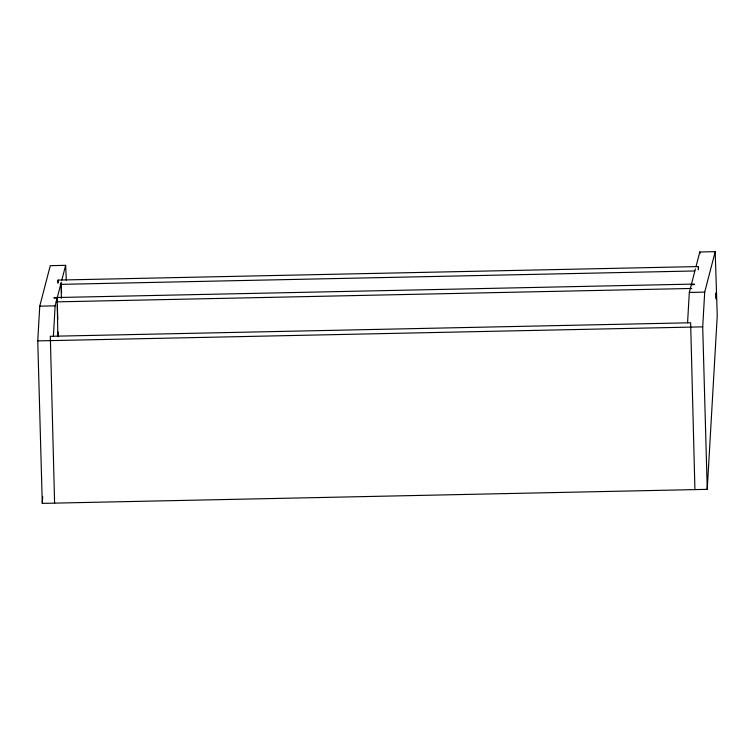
<?xml version="1.0" encoding="UTF-8"?>
<svg xmlns="http://www.w3.org/2000/svg" width="755" height="755" viewBox="0 0 755 755"><rect width="100%" height="100%" fill="white"/><g stroke="black" fill="none" stroke-linecap="round" stroke-linejoin="round"><path stroke-width="1.13" d="M695.997 266.638L699.8 251.981L715.193 251.66L717.25 315.713L707.237 489.344L42.28 503.387L37.75 340.892L39.751 306.162L50.274 265.656L65.666 265.335L66.308 280.114M42.28 503.387L42.686 496.346M53.397 336.23L55.143 305.841L61.249 282.285M57.918 283.333L58.107 280.077L698.432 266.562L698.498 268.912M54.077 298.14L57.154 298.074L57.852 336.419M61.183 283.37L61.325 298.395M687.56 322.838L689.315 292.449L695.421 268.893M698.243 269.818L698.432 266.562M707.237 489.344L702.707 326.849L704.708 292.128L715.23 251.613M61.834 280.03L65.628 265.373M699.8 251.981L700.008 253.567M60.211 284.371L694.647 270.979M54.058 297.583L694.392 284.069M691.325 284.682L694.402 284.616M56.172 301.877L691.778 288.457M39.751 306.162L55.143 305.841M689.315 292.449L704.708 292.128M37.75 340.892L702.707 326.849M694.921 489.608L690.636 322.772L50.311 336.296L54.596 503.123M61.278 283.465L61.542 292.874M58.107 280.077L58.173 282.436M57.154 298.074L57.22 300.424M57.352 305.114L57.748 319.176M58.107 332.077L58.239 336.768M716.004 293.025L716.165 298.735L716.004 293.025"/></g></svg>
